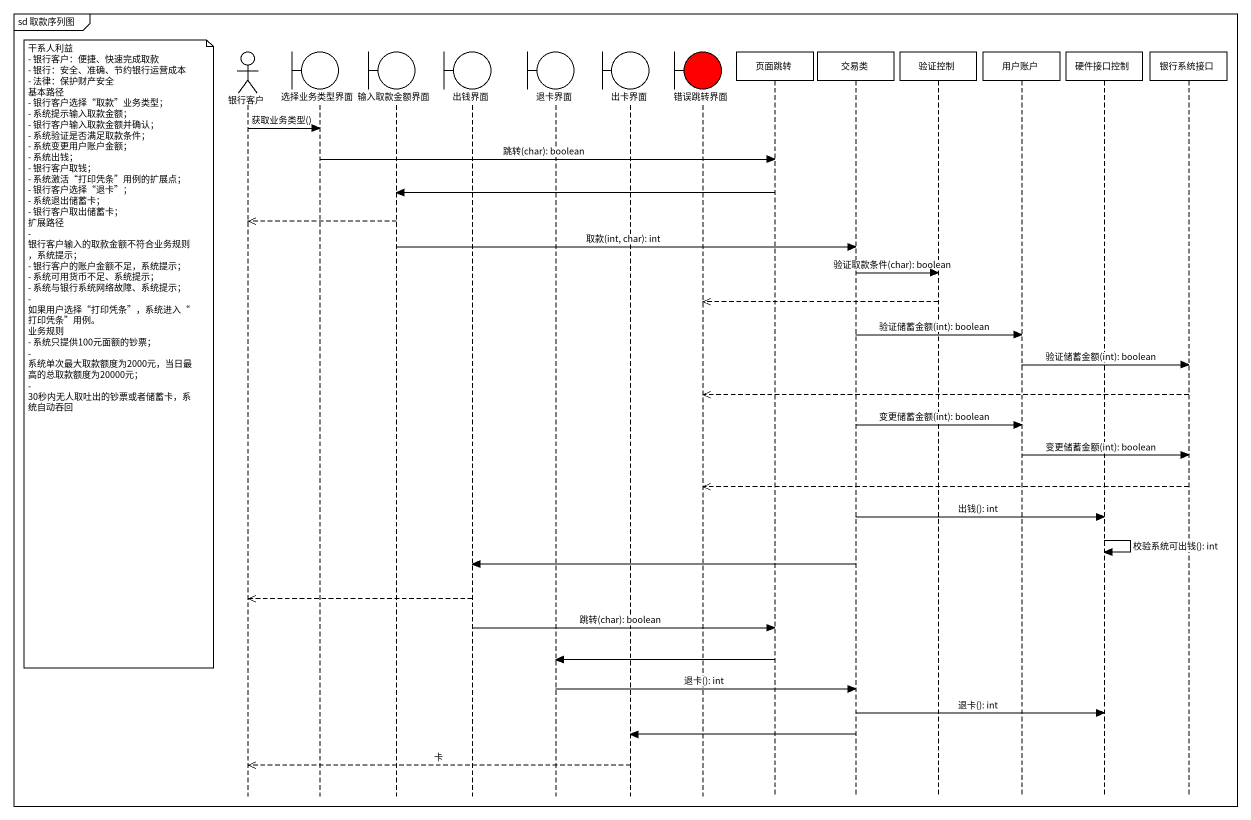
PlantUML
@startuml
mainframe sd 取款序列图
hide footbox
actor 银行客户
boundary 选择业务类型界面
boundary 输入取款金额界面
boundary 出钱界面
boundary 退卡界面
boundary 出卡界面
boundary 错误跳转界面 #FF0000
participant 页面跳转
participant 交易类
participant 验证控制
participant 用户账户
participant 硬件接口控制
participant 银行系统接口

银行客户 -> 选择业务类型界面 : 获取业务类型()
选择业务类型界面 -> 页面跳转 : 跳转(char): boolean
页面跳转 -> 输入取款金额界面
输入取款金额界面 -->> 银行客户
输入取款金额界面 -> 交易类 : 取款(int, char): int
交易类 -> 验证控制 : 验证取款条件(char): boolean
验证控制 -->> 错误跳转界面
交易类 -> 用户账户 : 验证储蓄金额(int): boolean
note left of 银行客户
  干系人利益
  - 银行客户：便捷、快速完成取款
  - 银行：安全、准确、节约银行运营成本
  - 法律：保护财产安全
  基本路径
  - 银行客户选择“取款”业务类型；
  - 系统提示输入取款金额；
  - 银行客户输入取款金额并确认；
  - 系统验证是否满足取款条件；
  - 系统变更用户账户金额；
  - 系统出钱；
  - 银行客户取钱；
  - 系统激活“打印凭条”用例的扩展点；
  - 银行客户选择“退卡”；
  - 系统退出储蓄卡；
  - 银行客户取出储蓄卡；
  扩展路径
  - 银行客户输入的取款金额不符合业务规则，系统提示；
  - 银行客户的账户金额不足，系统提示；
  - 系统可用货币不足、系统提示；
  - 系统与银行系统网络故障、系统提示；
  - 如果用户选择“打印凭条”，系统进入“打印凭条”用例。
  业务规则
  - 系统只提供100元面额的钞票；
  - 系统单次最大取款额度为2000元，当日最高的总取款额度为20000元；
  - 30秒内无人取吐出的钞票或者储蓄卡，系统自动吞回
end note
用户账户 -> 银行系统接口 : 验证储蓄金额(int): boolean
银行系统接口 -->> 错误跳转界面
交易类 -> 用户账户 : 变更储蓄金额(int): boolean
用户账户 -> 银行系统接口 : 变更储蓄金额(int): boolean
银行系统接口 -->> 错误跳转界面
交易类 -> 硬件接口控制 : 出钱(): int
硬件接口控制 -> 硬件接口控制 : 校验系统可出钱(): int
交易类 -> 出钱界面
出钱界面 -->> 银行客户
出钱界面 -> 页面跳转 : 跳转(char): boolean
页面跳转 -> 退卡界面
退卡界面 -> 交易类 : 退卡(): int
交易类 -> 硬件接口控制 : 退卡(): int
交易类 -> 出卡界面
出卡界面 -->> 银行客户 : 卡
@enduml
